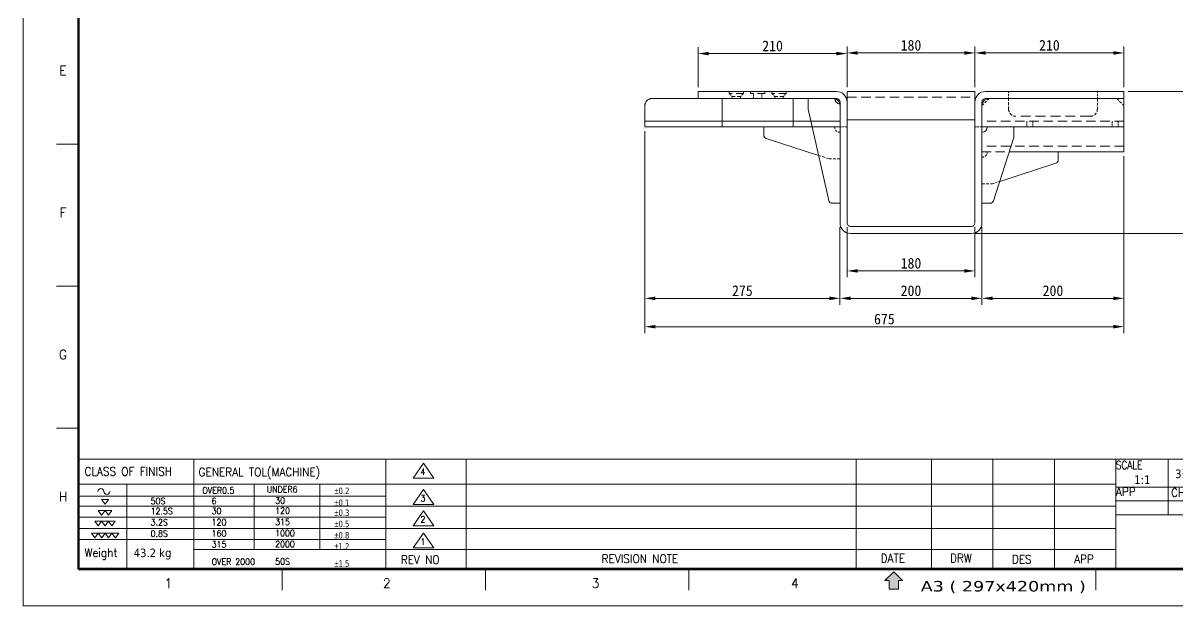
# Model space of a CAD drawing. Header units: millimetres. Extents: x 36 to 2484, y 36 to 1746.
# Drawn here: x 36 to 1663, y 36 to 857 of the extents above; entities that cross this region are included whole.
import ezdxf
from ezdxf.enums import TextEntityAlignment as Align

# ---------------------------------------------------------------- set-up
doc = ezdxf.new("R2010")
doc.units = ezdxf.units.MM
doc.header["$LTSCALE"] = 6
doc.linetypes.add('HIDDEN', pattern=[9.525, 6.35, -3.175])
doc.layers.get('0').update_dxf_attribs({"lineweight": 18})
for name, color, linetype, lineweight in [('SkizziergeometrieWIN-ISO', 7, 'Continuous', 50), ('가는실선_A4', 7, 'Continuous', 5), ('굵은실선_A3', 7, 'Continuous', 18), ('제목(ISO)', 7, 'Continuous', 50)]:
    doc.layers.add(name, color=color, linetype=linetype, lineweight=lineweight)
doc.layers.add('가는실선_A3', color=9, linetype='Continuous', lineweight=5, true_color=0x808080)
doc.layers.add('가는파선_A3', color=7, linetype='HIDDEN', lineweight=13, true_color=0x008000)
doc.styles.add('ROMANC_61', font='ROMANC.shx')
doc.styles.add('주문자_A3(3.5)', font='tahoma.ttf')
doc.styles.add('치수문자_A3(2.5)', font='')
doc.styles.add('텍스트 스타일12', font='tahoma.ttf')
doc.styles.add('텍스트 스타일171', font='ROMANC.shx', dxfattribs={"width": 0.9})
doc.styles.add('텍스트 스타일211', font='ROMANC.shx', dxfattribs={"width": 0.9})
doc.styles.add('텍스트 스타일213', font='RomanC.shx', dxfattribs={"width": 0.9})
doc.styles.add('텍스트 스타일36', font='ROMANC.shx', dxfattribs={"width": 0.941937})
doc.styles.add('텍스트 스타일42', font='tahoma.ttf', dxfattribs={"width": 1.378837})
doc.styles.add('텍스트 스타일65', font='romans.shx', dxfattribs={"width": 0.8})
doc.styles.get('치수문자_A3(2.5)').set_extended_font_data('GulimChe')
doc.dimstyles.new('치수_A3(2.5)', dxfattribs={"dimscale": 6, "dimtxt": 2.5, "dimasz": 2.5, "dimexe": 1.5, "dimexo": 1, "dimgap": 0.5, "dimtad": 1, "dimtoh": 1, "dimdec": 1, "dimrnd": 1e-08, "dimdsep": 46, "dimtxsty": '치수문자_A3(2.5)', "dimcen": 0.09, "dimdle": 10, "dimclrd": 8, "dimclre": 8, "dimclrt": 7, "dimadec": 1, "dimazin": 2, "dimtfac": 0.8, "dimtmove": 0, "dimatfit": 3, "dimfxl": 1, "dimtolj": 1, "dimtzin": 0, "dimlwd": -1, "dimlwe": -1, "dimarcsym": 0})

# ---------------------------------------------------------------- blocks, each defined once
blk = doc.blocks.new('경계 A3_경계')
blk.add_hatch(color=7).paths.add_polyline_path([(211.52, 9.9), (211.52, 11.96), (212.48, 11.96), (210.42, 14.01), (208.36, 11.96), (209.32, 11.96), (209.32, 9.9)])
for p, q in [((210.42, 14.01), (208.36, 11.96)), ((212.48, 11.96), (210.42, 14.01)), ((208.36, 11.96), (209.32, 11.96)), ((209.32, 11.96), (209.32, 9.9)), ((211.52, 9.9), (211.52, 11.96)), ((211.52, 11.96), (212.48, 11.96)), ((209.32, 9.9), (211.52, 9.9))]:
    blk.add_line(p, q)
at = {"color": 7}
for p, q in [((210.42, 14.01), (208.36, 11.96)), ((212.48, 11.96), (210.42, 14.01)), ((208.36, 11.96), (209.32, 11.96)), ((209.32, 11.96), (209.32, 9.9)), ((211.52, 9.9), (211.52, 11.96)), ((211.52, 11.96), (212.48, 11.96)), ((209.32, 9.9), (211.52, 9.9))]:
    blk.add_line(p, q, dxfattribs=at)
at = {"layer": 'SkizziergeometrieWIN-ISO', "lineweight": 18}
for p, q in [((6, 6), (6, 291)), ((414, 6), (6, 6))]:
    blk.add_line(p, q, dxfattribs=at)
at = {"layer": '가는실선_A3', "color": 7, "lineweight": 60}
for p, q in [((19.02, 281.16), (19.02, 14.6)), ((19.02, 14.6), (401.22, 14.6))]:
    blk.add_line(p, q, dxfattribs=at)
at = {"layer": '가는실선_A3', "color": 7}
for p, q in [((18.75, 114.34), (13.85, 114.34)), ((18.75, 81.02), (13.85, 81.02)), ((18.75, 47.7), (13.85, 47.7)), ((18.75, 47.7), (13.85, 47.7)), ((66.79, 14.6), (66.79, 9.7)), ((66.79, 14.6), (66.79, 9.7)), ((114.57, 14.6), (114.57, 9.7)), ((162.34, 14.6), (162.34, 9.7)), ((257.9, 14.6), (257.9, 9.7))]:
    blk.add_line(p, q, dxfattribs=at)
at = {"layer": '가는실선_A3', "color": 7, "style": '텍스트 스타일36', "width": 0.941937}
for s, p in [('E', (15.38, 131.6)), ('F', (15.38, 98.28)), ('G', (15.38, 64.96)), ('H', (15.38, 31.64)), ('1', (40.11, 11.29)), ('2', (91.4, 11.34)), ('3', (140.38, 11.34)), ('4', (187.21, 11.34))]:
    blk.add_text(s, height=2.2, dxfattribs=at).set_placement(p, align=Align.MIDDLE_CENTER)
at = {"layer": '가는실선_A3', "color": 7, "style": '텍스트 스타일42', "width": 1.378315}
blk.add_text('A3 ( 297x420mm )', height=2.463, dxfattribs=at).set_placement((216.76, 9.38), (255.51, 9.38), align=Align.FIT)
blk = doc.blocks.new('제목 블록 A3_표제란')
at = {"layer": '가는실선_A4', "lineweight": 13}
for p, q in [((25.42, 38.66), (269.12, 38.66)), ((208.17, 38.66), (208.17, 13.12)), ((269.12, 38.66), (407.77, 38.63)), ((25.42, 32.81), (269.12, 32.81))]:
    blk.add_line(p, q, dxfattribs=at)
at = {"layer": '가는실선_A4'}
for p, q in [((25.42, 13.12), (25.42, 38.66)), ((52.65, 38.66), (52.65, 13.12)), ((97.69, 38.66), (97.69, 13.12)), ((116.56, 13.12), (116.56, 38.69)), ((225.83, 38.66), (225.83, 12.86)), ((240.26, 38.66), (240.26, 12.86)), ((254.69, 38.66), (254.69, 13.12)), ((281.38, 38.66), (281.38, 25.66)), ((106.58, 37.75), (104.15, 34.26)), ((109.02, 34.26), (106.58, 37.75)), ((36.93, 32.81), (36.93, 19.82)), ((66.8, 32.81), (66.8, 17.47)), ((82.25, 32.81), (82.25, 17.47)), ((104.15, 34.26), (109.02, 34.26)), ((97.69, 30.03), (25.42, 30.03)), ((106.58, 31.55), (104.15, 28.06)), ((109.02, 28.06), (106.58, 31.55)), ((30.98, 29.24), (32.59, 29.24)), ((31.78, 28.13), (30.98, 29.24)), ((32.59, 29.24), (31.78, 28.13)), ((104.15, 28.06), (109.02, 28.06)), ((97.69, 25.05), (25.42, 25.05)), ((30.19, 26.66), (31.8, 26.66)), ((30.99, 25.55), (30.19, 26.66)), ((31.8, 26.66), (30.99, 25.55)), ((31.8, 26.66), (33.4, 26.66)), ((32.6, 25.55), (31.8, 26.66)), ((33.4, 26.66), (32.6, 25.55)), ((106.58, 26.57), (104.15, 23.08)), ((109.02, 23.08), (106.58, 26.57)), ((29.38, 24.16), (30.98, 24.16)), ((30.18, 23.05), (29.38, 24.16)), ((30.98, 24.16), (30.18, 23.05)), ((30.98, 24.16), (32.59, 24.16)), ((31.79, 23.05), (30.98, 24.16)), ((32.59, 24.16), (31.79, 23.05)), ((32.59, 24.16), (34.2, 24.16)), ((33.39, 23.05), (32.59, 24.16)), ((34.2, 24.16), (33.39, 23.05)), ((104.15, 23.08), (109.02, 23.08)), ((97.69, 19.82), (25.42, 19.82)), ((28.59, 21.34), (30.19, 21.34)), ((29.39, 20.23), (28.59, 21.34)), ((30.19, 21.34), (29.39, 20.23)), ((30.19, 21.34), (31.8, 21.34)), ((31, 20.23), (30.19, 21.34)), ((31.8, 21.34), (31, 20.23)), ((31.8, 21.34), (33.41, 21.34)), ((32.6, 20.23), (31.8, 21.34)), ((33.41, 21.34), (32.6, 20.23)), ((33.41, 21.34), (35.01, 21.34)), ((34.21, 20.23), (33.41, 21.34)), ((35.01, 21.34), (34.21, 20.23)), ((36.93, 19.82), (36.93, 13.12)), ((106.58, 21.34), (104.15, 17.85)), ((109.02, 17.85), (106.58, 21.34)), ((104.15, 17.85), (109.02, 17.85)), ((25.42, 13.12), (407.76, 13.12)), ((208.17, 13.12), (25.42, 13.12))]:
    blk.add_line(p, q, dxfattribs=at)
at = {"layer": '가는실선_A4', "color": 7}
for p, q in [((269.12, 13.12), (269.12, 38.66)), ((269.12, 32.15), (407.77, 32.15)), ((269.09, 27.68), (25.42, 27.68)), ((407.76, 25.66), (269.12, 25.66)), ((269.12, 22.4), (25.42, 22.4)), ((269.12, 17.47), (52.65, 17.47))]:
    blk.add_line(p, q, dxfattribs=at)
at = {"layer": '가는실선_A4'}
for centre, start, end in [((30.81, 31.11), 0, 180), ((32.21, 31.11), 180, 0)]:
    blk.add_arc(centre, 0.698, start, end, dxfattribs=at)
at = {"layer": '제목(ISO)', "color": 208, "lineweight": 5, "true_color": 0x400040}
blk.add_line((269.12, 28.95), (319.29, 28.95), dxfattribs=at)
at = {"layer": '가는실선_A3', "color": 7, "style": '텍스트 스타일12'}
blk.add_attdef('질량\\P1;_001', (38.51, 15.71), '', height=2, dxfattribs=at)
at = {"layer": '가는실선_A4', "color": 7}
for s, height, style, width, p in [('SCALE', 1.911, '텍스트 스타일65', 0.8, (269.12, 36.36)), ('CLASS OF FINISH', 2, '텍스트 스타일171', 0.9, (26.97, 34.81)), ('GENERAL TOL(MACHINE)', 2, '텍스트 스타일171', 0.9, (53.76, 34.67)), ('4', 1.5, '텍스트 스타일211', 0.9, (105.83, 34.98)), ('OVER0.5', 1.5, '텍스트 스타일211', 0.9, (54.63, 30.6)), ('UNDER6', 1.5, '텍스트 스타일211', 0.9, (69.75, 30.85)), ('3', 1.5, '텍스트 스타일211', 0.9, (105.83, 28.78)), ('APP', 2, '텍스트 스타일171', 0.9, (269.12, 30.05)), ('CHEK', 2, '텍스트 스타일171', 0.9, (282.07, 29.86)), ('50S', 1.5, '텍스트 스타일211', 0.9, (42.49, 28.11)), ('12.5S', 1.5, '텍스트 스타일211', 0.9, (42.49, 25.76)), ('6', 1.5, '텍스트 스타일211', 0.9, (56.81, 28.15)), ('30', 1.5, '텍스트 스타일211', 0.9, (56.81, 25.8)), ('30', 1.5, '텍스트 스타일211', 0.9, (71.73, 28.22)), ('120', 1.5, '텍스트 스타일211', 0.9, (71.73, 25.86)), ('3.2S', 1.5, '텍스트 스타일211', 0.9, (42.49, 23.12)), ('120', 1.5, '텍스트 스타일211', 0.9, (56.81, 23.16)), ('315', 1.5, '텍스트 스타일211', 0.9, (71.73, 23.23)), ('2', 1.5, '텍스트 스타일211', 0.9, (105.83, 23.8)), ('0.8S', 1.5, '텍스트 스타일211', 0.9, (42.49, 20.48)), ('160', 1.5, '텍스트 스타일211', 0.9, (56.81, 20.52)), ('1000', 1.5, '텍스트 스타일213', 0.9, (71.72, 20.59)), ('315', 1.5, '텍스트 스타일213', 0.9, (56.81, 17.94)), ('2000', 1.5, '텍스트 스타일211', 0.9, (71.72, 18.01)), ('1', 1.5, '텍스트 스타일211', 0.9, (105.83, 18.57)), ('Weight', 2, '텍스트 스타일171', 0.9, (26.97, 15.76)), ('REVISION NOTE', 2, '텍스트 스타일171', 0.9, (148.38, 14.33)), ('DATE', 2, '텍스트 스타일171', 0.9, (213.9, 14.44)), ('DRW', 2, '텍스트 스타일171', 0.9, (230.19, 14.46)), ('OVER 2000', 1.5, '텍스트 스타일211', 0.9, (56.81, 13.87)), ('50S', 1.5, '텍스트 스타일211', 0.9, (71.73, 13.94)), ('REV NO', 2, '텍스트 스타일171', 0.9, (101.23, 14.1)), ('DES', 2, '텍스트 스타일171', 0.9, (244.7, 14.2)), ('APP', 2, '텍스트 스타일171', 0.9, (259.32, 14.27))]:
    blk.add_text(s, height=height, dxfattribs=dict(at, style=style, width=width)).set_placement(p)
for s, insert, char_height, attachment_point, style in [('\\fTahoma|b0|i0;\\H2.0000;3각법', (283.03, 35.14), 2, 4, '주문자_A3(3.5)'), ('\\fAIGDT|b0|i0;\\W0.90;\\H1.5000;`\\fTahoma|b0|i0;\\W0.90;\\H1.5000;0.2', (85.63, 30.47), 1.5, 7, 'ROMANC_61'), ('\\fAIGDT|b0|i0;\\W0.90;\\H1.5000;`\\fTahoma|b0|i0;\\W0.90;\\H1.5000;0.1', (85.63, 27.69), 1.5, 7, 'ROMANC_61'), ('\\fAIGDT|b0|i0;\\W0.90;\\H1.5000;`\\fTahoma|b0|i0;\\W0.90;\\H1.5000;0.3', (85.63, 25.34), 1.5, 7, 'ROMANC_61'), ('\\fAIGDT|b0|i0;\\W0.90;\\H1.5000;`\\fTahoma|b0|i0;\\W0.90;\\H1.5000;0.5', (85.63, 22.71), 1.5, 7, 'ROMANC_61'), ('\\fAIGDT|b0|i0;\\W0.90;\\H1.5000;`\\fTahoma|b0|i0;\\W0.90;\\H1.5000;0.8', (85.62, 20.06), 1.5, 7, 'ROMANC_61'), ('\\fAIGDT|b0|i0;\\W0.90;\\H1.5000;`\\fTahoma|b0|i0;\\W0.90;\\H1.5000;1.2', (85.62, 17.48), 1.5, 7, 'ROMANC_61'), ('\\fAIGDT|b0|i0;\\W0.90;\\H1.5000;`\\fTahoma|b0|i0;\\W0.90;\\H1.5000;1.5', (85.63, 13.42), 1.5, 7, 'ROMANC_61')]:
    blk.add_mtext(s, dxfattribs=dict(at, insert=insert, char_height=char_height, attachment_point=attachment_point, style=style))
at = {"layer": '가는실선_A4', "color": 7, "style": '텍스트 스타일12'}
blk.add_attdef('설명', text='', height=2, dxfattribs=at).set_placement((331.27, 35.73), align=Align.MIDDLE_LEFT)
blk.add_attdef('SCALE_001', (273.43, 32.87), '', height=2, dxfattribs=at)
blk.add_attdef('프로젝트', text='', height=2, dxfattribs=at).set_placement((340.77, 28.27), align=Align.MIDDLE_CENTER)
at = {"layer": '가는실선_A4', "style": '텍스트 스타일12'}
blk.add_attdef('리비전_번호', text='', height=2, dxfattribs=at).set_placement((388.38, 15.27), align=Align.MIDDLE_CENTER)
at = {"layer": '제목(ISO)', "style": '텍스트 스타일12'}
for tag, p in [('관리자', (373.93, 36.39)), ('공급업자', (383.08, 28.64))]:
    blk.add_attdef(tag, text='', height=2, dxfattribs=at).set_placement(p, align=Align.TOP_LEFT)
blk = doc.blocks.new('*D16')
at = {"layer": 'Defpoints', "color": 0, "transparency": 16777216}
for p in [(1186.8, 575.3), (1386.8, 575.3), (1186.8, 469)]:
    blk.add_point(p, dxfattribs=at)
at = {"layer": '가는실선_A4', "color": 8, "transparency": 16777216}
for p, q in [((1186.8, 569.3), (1186.8, 460)), ((1386.8, 569.3), (1386.8, 460)), ((1371.8, 469), (1201.8, 469))]:
    blk.add_line(p, q, dxfattribs=at)
for points in [[(1201.8, 471.5), (1201.8, 466.5), (1186.8, 469)], [(1371.8, 471.5), (1371.8, 466.5), (1386.8, 469)]]:
    blk.add_solid(points, dxfattribs=at)
at = {"layer": '가는실선_A4', "color": 7, "transparency": 16777216, "insert": (1286.8, 479.7), "char_height": 15, "attachment_point": 5, "style": '치수문자_A3(2.5)'}
blk.add_mtext('\\A1;200', dxfattribs=at)
blk = doc.blocks.new('*D17')
at = {"layer": 'Defpoints', "color": 0, "transparency": 16777216}
for p in [(1196.8, 575.3), (1376.8, 575.3), (1376.8, 507.6)]:
    blk.add_point(p, dxfattribs=at)
at = {"layer": '가는실선_A4', "color": 8, "transparency": 16777216}
for p, q in [((1196.8, 569.3), (1196.8, 498.6)), ((1376.8, 569.3), (1376.8, 498.6)), ((1211.8, 507.6), (1361.8, 507.6))]:
    blk.add_line(p, q, dxfattribs=at)
for points in [[(1211.8, 510.1), (1211.8, 505.1), (1196.8, 507.6)], [(1361.8, 510.1), (1361.8, 505.1), (1376.8, 507.6)]]:
    blk.add_solid(points, dxfattribs=at)
at = {"layer": '가는실선_A4', "color": 7, "transparency": 16777216, "insert": (1286.8, 518.3), "char_height": 15, "attachment_point": 5, "style": '치수문자_A3(2.5)'}
blk.add_mtext('\\A1;180', dxfattribs=at)
blk = doc.blocks.new('*D18')
at = {"layer": 'Defpoints', "color": 0, "transparency": 16777216}
for p in [(1586.8, 760.3), (1688, 760.3), (1371.8, 560.3)]:
    blk.add_point(p, dxfattribs=at)
at = {"layer": '가는실선_A4', "color": 8, "transparency": 16777216}
for p, q in [((1592.8, 760.3), (1697, 760.3)), ((1688, 575.3), (1688, 745.3)), ((1377.8, 560.3), (1697, 560.3))]:
    blk.add_line(p, q, dxfattribs=at)
for points in [[(1685.5, 745.3), (1690.5, 745.3), (1688, 760.3)], [(1685.5, 575.3), (1690.5, 575.3), (1688, 560.3)]]:
    blk.add_solid(points, dxfattribs=at)
at = {"layer": '가는실선_A4', "color": 7, "transparency": 16777216, "insert": (1677.3, 660.3), "char_height": 15, "attachment_point": 5, "rotation": 90, "style": '치수문자_A3(2.5)'}
blk.add_mtext('\\A1;200', dxfattribs=at)
blk = doc.blocks.new('*D30')
at = {"layer": 'Defpoints', "color": 0, "transparency": 16777216}
for p in [(911.8, 710.3), (1186.8, 575.3), (1186.8, 469)]:
    blk.add_point(p, dxfattribs=at)
at = {"layer": '가는실선_A4', "color": 8, "transparency": 16777216}
for p, q in [((911.8, 704.3), (911.8, 460)), ((1186.8, 569.3), (1186.8, 460)), ((926.8, 469), (1171.8, 469))]:
    blk.add_line(p, q, dxfattribs=at)
for points in [[(926.8, 471.5), (926.8, 466.5), (911.8, 469)], [(1171.8, 471.5), (1171.8, 466.5), (1186.8, 469)]]:
    blk.add_solid(points, dxfattribs=at)
at = {"layer": '가는실선_A4', "color": 7, "transparency": 16777216, "insert": (1049.3, 479.7), "char_height": 15, "attachment_point": 5, "style": '치수문자_A3(2.5)'}
blk.add_mtext('\\A1;275', dxfattribs=at)
blk = doc.blocks.new('*D31')
at = {"layer": 'Defpoints', "color": 0, "transparency": 16777216}
for p in [(1586.8, 675.3), (1386.8, 575.3), (1586.8, 469)]:
    blk.add_point(p, dxfattribs=at)
at = {"layer": '가는실선_A4', "color": 8, "transparency": 16777216}
for p, q in [((1586.8, 669.3), (1586.8, 460)), ((1386.8, 569.3), (1386.8, 460)), ((1401.8, 469), (1571.8, 469))]:
    blk.add_line(p, q, dxfattribs=at)
for points in [[(1401.8, 471.5), (1401.8, 466.5), (1386.8, 469)], [(1571.8, 471.5), (1571.8, 466.5), (1586.8, 469)]]:
    blk.add_solid(points, dxfattribs=at)
at = {"layer": '가는실선_A4', "color": 7, "transparency": 16777216, "insert": (1486.8, 479.7), "char_height": 15, "attachment_point": 5, "style": '치수문자_A3(2.5)'}
blk.add_mtext('\\A1;200', dxfattribs=at)
blk = doc.blocks.new('*D32')
at = {"layer": 'Defpoints', "color": 0, "transparency": 16777216}
for p in [(911.8, 710.3), (1586.8, 675.3), (911.8, 429.1)]:
    blk.add_point(p, dxfattribs=at)
at = {"layer": '가는실선_A4', "color": 8, "transparency": 16777216}
for p, q in [((911.8, 704.3), (911.8, 420.1)), ((1586.8, 669.3), (1586.8, 420.1)), ((1571.8, 429.1), (926.8, 429.1))]:
    blk.add_line(p, q, dxfattribs=at)
for points in [[(926.8, 431.6), (926.8, 426.6), (911.8, 429.1)], [(1571.8, 431.6), (1571.8, 426.6), (1586.8, 429.1)]]:
    blk.add_solid(points, dxfattribs=at)
at = {"layer": '가는실선_A4', "color": 7, "transparency": 16777216, "insert": (1249.3, 439.8), "char_height": 15, "attachment_point": 5, "style": '치수문자_A3(2.5)'}
blk.add_mtext('\\A1;675', dxfattribs=at)
blk = doc.blocks.new('*D33')
at = {"layer": 'Defpoints', "color": 0, "transparency": 16777216}
for p in [(1196.8, 813.6), (986.8, 760.3), (1196.8, 760.3)]:
    blk.add_point(p, dxfattribs=at)
at = {"layer": '가는실선_A4', "color": 8, "transparency": 16777216}
for p, q in [((986.8, 766.3), (986.8, 822.6)), ((1001.8, 813.6), (1181.8, 813.6)), ((1196.8, 766.3), (1196.8, 822.6))]:
    blk.add_line(p, q, dxfattribs=at)
for points in [[(1001.8, 816.1), (1001.8, 811.1), (986.8, 813.6)], [(1181.8, 816.1), (1181.8, 811.1), (1196.8, 813.6)]]:
    blk.add_solid(points, dxfattribs=at)
at = {"layer": '가는실선_A4', "color": 7, "transparency": 16777216, "insert": (1091.8, 824.3), "char_height": 15, "attachment_point": 5, "style": '치수문자_A3(2.5)'}
blk.add_mtext('\\A1;210', dxfattribs=at)
blk = doc.blocks.new('*D34')
at = {"layer": 'Defpoints', "color": 0, "transparency": 16777216}
for p in [(1376.8, 814.5), (1196.8, 760.3), (1376.8, 760.3)]:
    blk.add_point(p, dxfattribs=at)
at = {"layer": '가는실선_A4', "color": 8, "transparency": 16777216}
for p, q in [((1196.8, 766.3), (1196.8, 823.5)), ((1211.8, 814.5), (1361.8, 814.5)), ((1376.8, 766.3), (1376.8, 823.5))]:
    blk.add_line(p, q, dxfattribs=at)
for points in [[(1211.8, 817), (1211.8, 812), (1196.8, 814.5)], [(1361.8, 817), (1361.8, 812), (1376.8, 814.5)]]:
    blk.add_solid(points, dxfattribs=at)
at = {"layer": '가는실선_A4', "color": 7, "transparency": 16777216, "insert": (1286.8, 825.2), "char_height": 15, "attachment_point": 5, "style": '치수문자_A3(2.5)'}
blk.add_mtext('\\A1;180', dxfattribs=at)
blk = doc.blocks.new('*D35')
at = {"layer": 'Defpoints', "color": 0, "transparency": 16777216}
for p in [(1586.8, 814.5), (1376.8, 760.3), (1586.8, 760.3)]:
    blk.add_point(p, dxfattribs=at)
at = {"layer": '가는실선_A4', "color": 8, "transparency": 16777216}
for p, q in [((1376.8, 766.3), (1376.8, 823.5)), ((1391.8, 814.5), (1571.8, 814.5)), ((1586.8, 766.3), (1586.8, 823.5))]:
    blk.add_line(p, q, dxfattribs=at)
for points in [[(1391.8, 817), (1391.8, 812), (1376.8, 814.5)], [(1571.8, 817), (1571.8, 812), (1586.8, 814.5)]]:
    blk.add_solid(points, dxfattribs=at)
at = {"layer": '가는실선_A4', "color": 7, "transparency": 16777216, "insert": (1481.8, 825.2), "char_height": 15, "attachment_point": 5, "style": '치수문자_A3(2.5)'}
blk.add_mtext('\\A1;210', dxfattribs=at)

msp = doc.modelspace()

# ---------------------------------------------------------------- linework, layer by layer
at = {"layer": '가는파선_A3', "ltscale": 0.379119}
msp.add_line((921.819, 750.283), (986.819, 750.283), dxfattribs=at)
at = {"layer": '가는파선_A3', "ltscale": 0.297463}
msp.add_line((986.819, 750.283), (1020.819, 750.283), dxfattribs=at)
at = {"layer": '가는파선_A3'}
for p, q in [((1020.819, 750.283), (1020.819, 750.283)), ((1120.819, 750.283), (1120.819, 750.283)), ((1020.819, 710.283), (1020.819, 710.283)), ((1120.819, 710.283), (1120.819, 710.283))]:
    msp.add_line(p, q, dxfattribs=at)
at = {"layer": '가는파선_A3', "ltscale": 0.020567}
for p, q in [((1030.767, 757.283), (1030.767, 760.283)), ((1034.767, 750.283), (1034.767, 753.283)), ((1046.767, 750.283), (1046.767, 753.283)), ((1050.767, 757.283), (1050.767, 760.283)), ((1060.819, 757.283), (1060.819, 760.283)), ((1080.819, 757.283), (1080.819, 760.283)), ((1090.871, 757.283), (1090.871, 760.283)), ((1094.871, 750.283), (1094.871, 753.283)), ((1106.871, 750.283), (1106.871, 753.283)), ((1110.871, 757.283), (1110.871, 760.283))]:
    msp.add_line(p, q, dxfattribs=at)
at = {"layer": '가는파선_A3', "ltscale": 0.274855}
for p, q in [((1050.767, 757.283), (1030.767, 757.283)), ((1080.819, 757.283), (1060.819, 757.283)), ((1110.871, 757.283), (1090.871, 757.283))]:
    msp.add_line(p, q, dxfattribs=at)
at = {"layer": '가는파선_A3', "ltscale": 0.03887}
for p, q in [((1034.767, 753.283), (1030.767, 757.283)), ((1046.767, 753.283), (1050.767, 757.283)), ((1094.871, 753.283), (1090.871, 757.283)), ((1106.871, 753.283), (1110.871, 757.283))]:
    msp.add_line(p, q, dxfattribs=at)
at = {"layer": '가는파선_A3', "ltscale": 0.129753}
for p, q in [((1046.767, 753.283), (1034.767, 753.283)), ((1106.871, 753.283), (1094.871, 753.283))]:
    msp.add_line(p, q, dxfattribs=at)
at = {"layer": '가는파선_A3', "ltscale": 0.048122}
for p, q in [((1064.819, 750.283), (1064.819, 757.283)), ((1076.819, 750.283), (1076.819, 757.283))]:
    msp.add_line(p, q, dxfattribs=at)
at = {"layer": '가는파선_A3', "ltscale": 0.326626}
msp.add_line((1120.819, 750.283), (1176.819, 750.283), dxfattribs=at)
at = {"layer": '가는파선_A3', "ltscale": 0.349956}
for p, q in [((1196.819, 752.283), (1376.819, 752.283)), ((1110.819, 718.283), (1030.819, 718.283)), ((1586.819, 718.283), (1386.819, 718.283)), ((1586.819, 683.283), (1386.819, 683.283))]:
    msp.add_line(p, q, dxfattribs=at)
at = {"layer": '가는파선_A3', "ltscale": 0.097324}
for p, q in [((1386.819, 740.283), (1396.819, 750.283)), ((1576.819, 750.283), (1586.819, 740.283))]:
    msp.add_line(p, q, dxfattribs=at)
at = {"layer": '가는파선_A3', "ltscale": 0.068789}
for p, q in [((1424.319, 750.283), (1424.319, 760.283)), ((1549.319, 760.283), (1549.319, 750.283)), ((1196.819, 710.283), (1186.819, 710.283)), ((1386.819, 710.283), (1376.819, 710.283))]:
    msp.add_line(p, q, dxfattribs=at)
at = {"layer": '가는파선_A3', "ltscale": 0.103234}
for p, q in [((1424.319, 735.283), (1424.319, 750.283)), ((1549.319, 750.283), (1549.319, 735.283)), ((1186.819, 665.283), (1171.819, 665.283)), ((1386.819, 630.283), (1401.819, 630.283))]:
    msp.add_line(p, q, dxfattribs=at)
at = {"layer": '가는파선_A3', "ltscale": 0.317877}
for p, q in [((911.819, 718.283), (1020.819, 718.283)), ((1020.819, 718.283), (911.819, 718.283))]:
    msp.add_line(p, q, dxfattribs=at)
at = {"layer": '가는파선_A3', "ltscale": 0.384952}
for p, q in [((1186.819, 718.283), (1120.819, 718.283)), ((1120.819, 718.283), (1186.819, 718.283)), ((1186.819, 710.283), (1120.819, 710.283))]:
    msp.add_line(p, q, dxfattribs=at)
at = {"layer": '가는파선_A3', "ltscale": 0.367454}
msp.add_line((1539.319, 725.283), (1434.319, 725.283), dxfattribs=at)
at = {"layer": '가는파선_A3', "ltscale": 0.055011}
for p, q in [((1450.131, 718.283), (1450.131, 710.283)), ((1458.507, 718.283), (1458.507, 710.283)), ((1570.131, 718.283), (1570.131, 710.283)), ((1578.507, 718.283), (1578.507, 710.283))]:
    msp.add_line(p, q, dxfattribs=at)
at = {"layer": '가는파선_A3', "ltscale": 0.274917}
msp.add_line((1079.396, 710.283), (1110.819, 710.283), dxfattribs=at)
at = {"layer": '가는파선_A3', "ltscale": 0.34415}
msp.add_line((1147.482, 710.283), (1186.819, 710.283), dxfattribs=at)
at = {"layer": '가는파선_A3', "ltscale": 0.279207}
msp.add_line((1147.482, 710.283), (1179.396, 710.283), dxfattribs=at)
at = {"layer": '가는파선_A3', "ltscale": 0.110454}
msp.add_line((1171.819, 665.283), (1156.554, 670.238), dxfattribs=at)
at = {"layer": '가는파선_A3', "ltscale": 0.336904}
msp.add_line((1386.819, 675.283), (1425.327, 675.283), dxfattribs=at)
at = {"layer": '가는파선_A3', "ltscale": 0.071963}
msp.add_line((1401.819, 630.283), (1411.768, 633.513), dxfattribs=at)
at = {"layer": '가는파선_A3', "ltscale": 0.10811}
for centre, start, end in [((921.819, 740.283), 90, 179.999783), ((1176.819, 740.283), 0.000217, 90)]:
    msp.add_arc(centre, 10, start, end, dxfattribs=at)
at = {"layer": '가는파선_A3', "ltscale": 0.017382}
msp.add_arc((1176.819, 740.283), 10, 75.460184, 90, dxfattribs=at)
at = {"layer": '가는파선_A3', "ltscale": 0.01791}
msp.add_arc((1176.819, 740.283), 10, 0, 14.979152, dxfattribs=at)
at = {"layer": '가는파선_A3', "ltscale": 0.108111}
for centre, start, end in [((1434.319, 735.283), 180, 270), ((1539.319, 735.283), 270, 0)]:
    msp.add_arc(centre, 10, start, end, dxfattribs=at)
at = {"layer": '가는파선_A3', "ltscale": 0.080527}
for centre, start, end in [((1186.896, 710.283), 180, 269.411662), ((1386.742, 675.283), 270.588338, 0)]:
    msp.add_arc(centre, 7.5, start, end, dxfattribs=at)
at = {"layer": '굵은실선_A3'}
for p, q in [((921.819, 750.283), (986.819, 750.283)), ((1181.819, 760.283), (986.819, 760.283)), ((986.819, 760.283), (986.819, 750.283)), ((986.819, 750.283), (1181.819, 750.283)), ((1020.819, 721.283), (1020.819, 750.283)), ((1120.819, 750.283), (1120.819, 721.283)), ((1141.819, 750.283), (1141.819, 735.283)), ((1376.819, 760.283), (1196.819, 760.283)), ((1196.819, 749.283), (1196.819, 760.283)), ((1196.819, 749.283), (1196.819, 720.283)), ((1376.819, 760.283), (1376.819, 749.283)), ((1376.819, 749.283), (1376.819, 720.283)), ((1586.819, 760.283), (1391.819, 760.283)), ((1391.819, 750.283), (1586.819, 750.283)), ((1396.819, 750.283), (1586.819, 750.283)), ((1586.819, 750.283), (1586.819, 760.283)), ((1586.819, 750.283), (1586.819, 721.283)), ((911.819, 721.283), (911.819, 740.283)), ((1141.819, 735.283), (1170.936, 606.755)), ((1186.819, 745.283), (1186.819, 575.283)), ((1196.819, 575.283), (1196.819, 745.283)), ((1376.819, 745.283), (1376.819, 575.283)), ((1386.819, 575.283), (1386.819, 745.283)), ((1386.819, 721.283), (1386.819, 740.283)), ((911.819, 710.283), (911.819, 721.283)), ((1020.819, 721.283), (1020.819, 710.283)), ((1030.819, 718.283), (1110.819, 718.283)), ((1120.819, 710.283), (1120.819, 721.283)), ((1376.819, 720.283), (1196.819, 720.283)), ((1586.819, 721.283), (1586.819, 710.283)), ((911.819, 710.283), (1020.819, 710.283)), ((911.819, 710.283), (911.819, 710.283)), ((1020.819, 710.283), (911.819, 710.283)), ((1030.819, 710.283), (1079.396, 710.283)), ((1110.819, 710.283), (1030.819, 710.283)), ((1079.396, 698.917), (1079.396, 710.283)), ((1079.396, 710.283), (1147.482, 710.283)), ((1120.819, 710.283), (1147.482, 710.283)), ((1386.819, 710.283), (1394.318, 710.283)), ((1431.819, 710.283), (1394.318, 710.283)), ((1431.819, 710.283), (1586.819, 710.283)), ((1431.819, 695.283), (1431.819, 710.283)), ((1586.819, 710.283), (1586.819, 686.283)), ((1156.554, 670.238), (1082.852, 694.161)), ((1402.941, 606.316), (1431.819, 695.283)), ((1586.819, 686.283), (1586.819, 675.283)), ((1425.327, 675.283), (1586.819, 675.283)), ((1494.242, 663.917), (1494.242, 675.283)), ((1411.768, 633.513), (1490.785, 659.161)), ((1175.813, 602.86), (1186.819, 602.86)), ((1386.819, 602.86), (1398.185, 602.86)), ((1371.819, 570.283), (1201.819, 570.283)), ((1201.819, 560.283), (1371.819, 560.283))]:
    msp.add_line(p, q, dxfattribs=at)
for centre, radius, start, end in [((921.819, 740.283), 10, 90, 180), ((1186.819, 750.36), 7.5, 180.588338, 270), ((1176.819, 740.283), 10, 14.979152, 75.460184), ((1181.819, 745.283), 15, 0, 90), ((1181.819, 745.283), 5, 0, 90), ((1391.819, 745.283), 15, 90, 180), ((1391.819, 745.283), 5, 90, 180), ((1396.819, 740.283), 10, 90, 180), ((1386.819, 710.36), 7.5, 270, 359.411662), ((1084.396, 698.917), 5, 180, 252.016851), ((1489.242, 663.917), 5, 287.983149, 0), ((1175.813, 607.86), 5, 192.764708, 270), ((1398.185, 607.86), 5, 270, 342.016851), ((1201.819, 575.283), 15, 180, 270), ((1201.819, 575.283), 5, 180, 270), ((1371.819, 575.283), 5, 270, 0), ((1371.819, 575.283), 15, 270, 0)]:
    msp.add_arc(centre, radius, start, end, dxfattribs=at)
for centre, major_axis, start_param, end_param in [((1030.819, 718.283), (-10, 0), 6.27766462, 7.85398163), ((1110.819, 718.283), (10, 0), 4.71514937, 6.288706), ((1030.819, 710.283), (-10, 0), 0.00552069, 1.57355671), ((1110.819, 710.283), (10, 0), 4.71238898, 6.30802355)]:
    msp.add_ellipse(centre, major_axis=major_axis, ratio=0.00001, start_param=start_param, end_param=end_param, dxfattribs=at)

# ---------------------------------------------------------------- block references
at = {"xscale": 6, "yscale": 6, "zscale": 6}
msp.add_blockref('경계 A3_경계', (0, 0), dxfattribs=at)
msp.add_blockref('제목 블록 A3_표제란', (-39.279, 10.418), dxfattribs=at).add_auto_attribs({'SCALE_001': '1:1', '질량\\P1;_001': '43.2 kg'})

# ---------------------------------------------------------------- dimensions: what is measured, and where the dimension line sits
at = {"layer": '가는실선_A4', "color": 8, "true_color": 0x808080}
for base, p1, p2, angle, picture, middle in [((1196.819, 813.624), (986.819, 760.283), (1196.819, 760.283), 180, '*D33', (1091.819, 813.624)), ((1376.819, 814.522), (1196.819, 760.283), (1376.819, 760.283), 180, '*D34', (1286.819, 814.522)), ((1586.819, 814.522), (1376.819, 760.283), (1586.819, 760.283), 180, '*D35', (1481.819, 814.522)), ((1688.004, 760.283), (1371.819, 560.283), (1586.819, 760.283), 90, '*D18', (1688.004, 660.283)), ((1186.819, 468.993), (911.819, 710.283), (1186.819, 575.283), 180, '*D30', (1049.319, 468.993)), ((911.819, 429.129), (1586.819, 675.283), (911.819, 710.283), 180, '*D32', (1249.319, 429.129)), ((1586.819, 468.993), (1386.819, 575.283), (1586.819, 675.283), 180, '*D31', (1486.819, 468.993)), ((1186.819, 468.993), (1386.819, 575.283), (1186.819, 575.283), 180, '*D16', (1286.819, 468.993)), ((1376.819, 507.571), (1196.819, 575.283), (1376.819, 575.283), 180, '*D17', (1286.819, 507.571))]:
    dim = msp.add_linear_dim(base=base, p1=p1, p2=p2, angle=angle, dimstyle='치수_A3(2.5)', override={"dimgap": 0.5, "dimtoh": 0, "dimdec": 1, "dimtol": 0, "dimlim": 0, "dimtp": 0, "dimtm": 0, "dimtdec": 2, "dimtofl": 0, "dimatfit": 1}, dxfattribs=at)
    dim.commit()
    dim.dimension.update_dxf_attribs({"geometry": picture, "text_midpoint": middle, "dimtype": 160})

doc.saveas('drawing.dxf')
